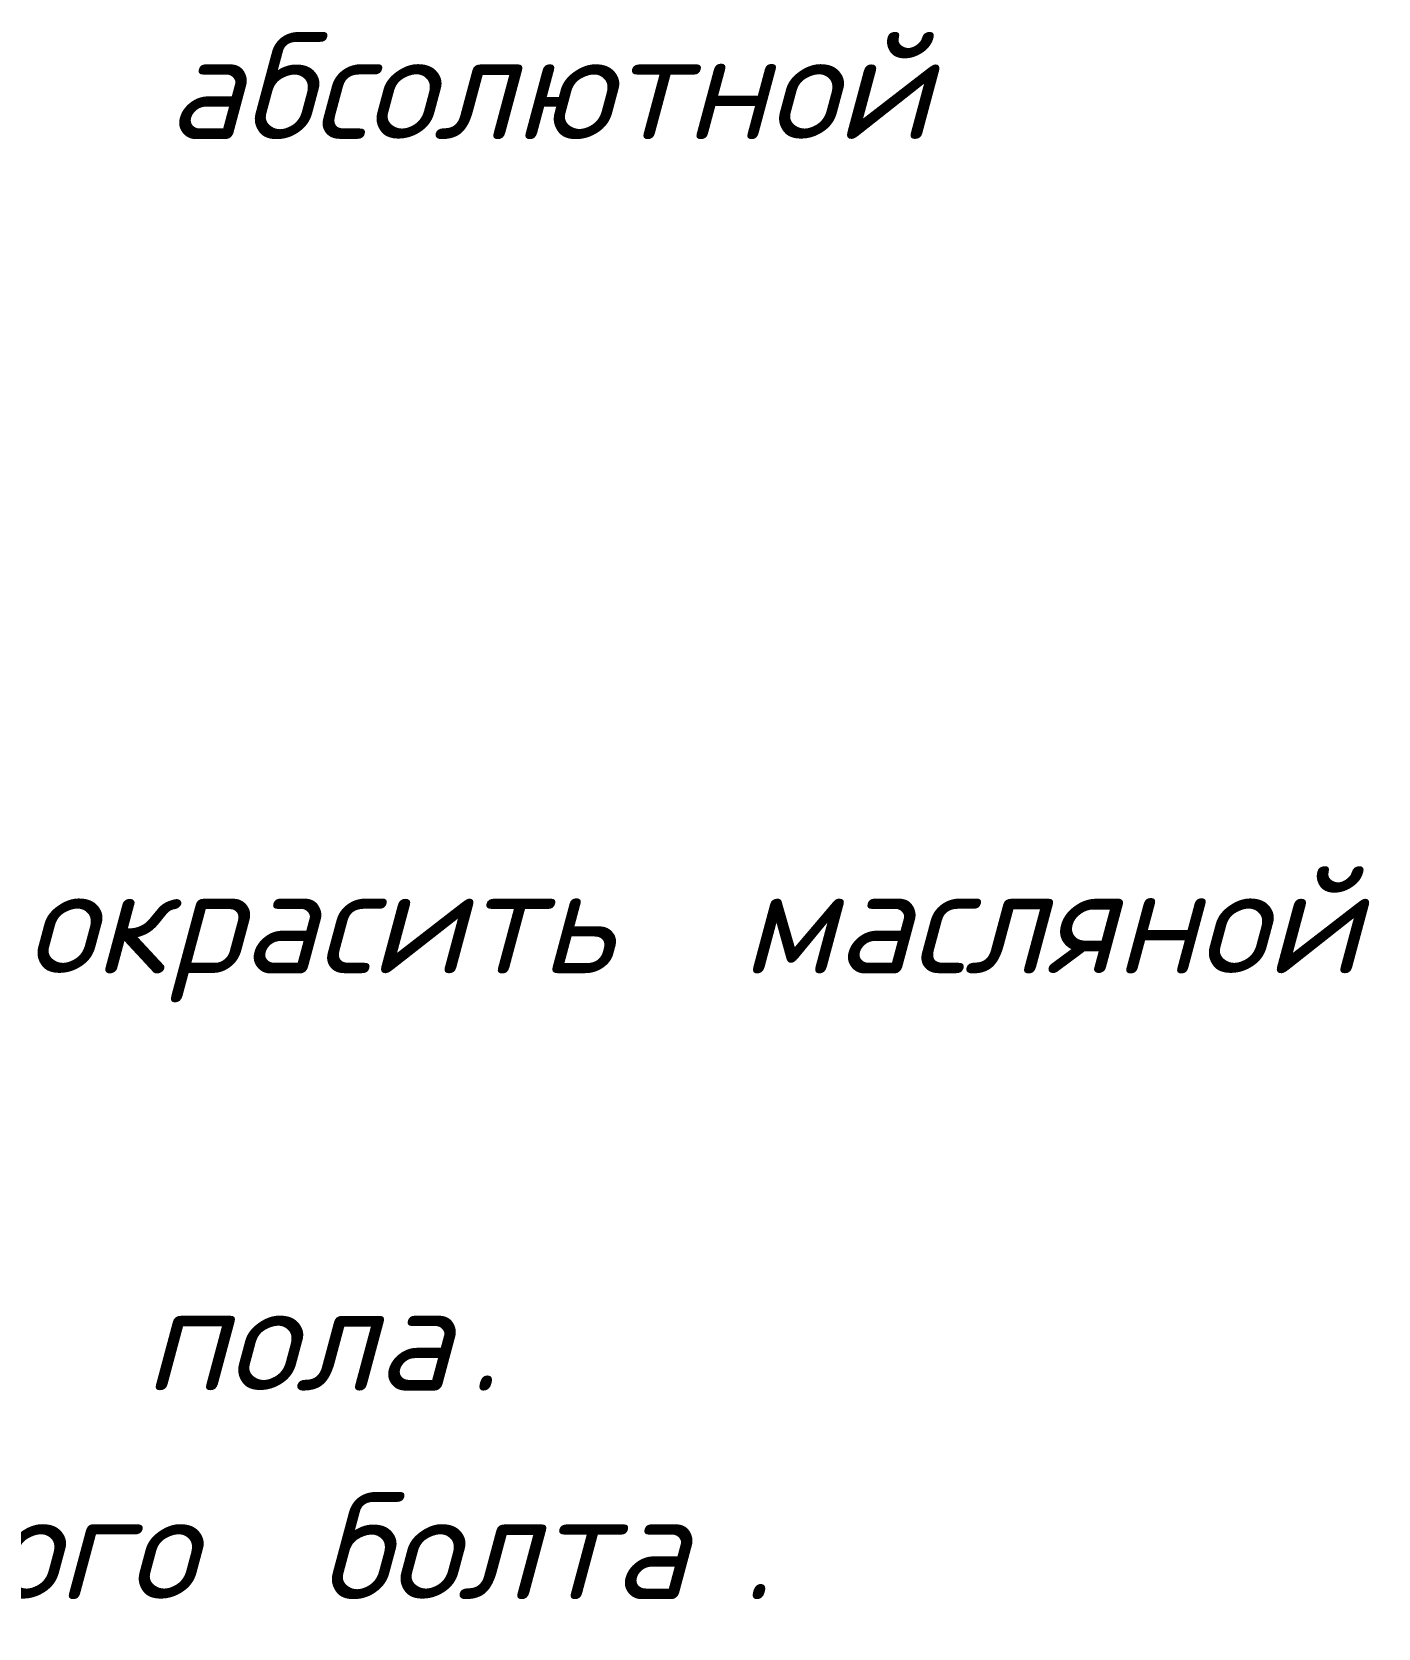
# Model space of a CAD drawing. Header units: millimetres. Extents: x 5003 to 30475, y -140 to 6930.
# Drawn here: x 22865 to 26025, y -140 to 3606 of the extents above; entities that cross this region are included whole.
import ezdxf

# ---------------------------------------------------------------- set-up
doc = ezdxf.new("R2010")
doc.units = ezdxf.units.MM
doc.layers.add('G-ANNO-TEXT', color=7, linetype='Continuous', lineweight=9)
doc.styles.add('ISOCPEUR_I_2', font='isocpeui.ttf', dxfattribs={"height": 250})

msp = doc.modelspace()

# ---------------------------------------------------------------- texts
at = {"layer": 'G-ANNO-TEXT', "char_height": 250, "attachment_point": 1, "style": 'ISOCPEUR_I_2'}
for s, insert, width in [('\\fISOCPEUR|b0|i1|c204|p34|; ', (23022.3, 3604.3), 192.405), ('абсолютной', (23181, 3604.3), 2332.911), ('\\fISOCPEUR|b0|i1|c204|p34|; ', (25105.9, 3604.3), 192.405), ('\\fISOCPEUR|b0|i1|c204|p34|; ', (24371.6, 1646.3), 192.405), ('масляной', (24530.4, 1646.3), 1811.814), ('\\fISOCPEUR|b0|i1|c204|p34|; ', (26025.3, 1646.3), 184.388), ('окрасить', (22850.3, 1646.3), 1843.881), ('\\fISOCPEUR|b0|i1|c204|p34|; ', (22969.3, 667.4), 192.405), ('пола', (23128.1, 667.4), 921.941), ('\\fISOCPEUR|b0|i1|c204|p34|;.', (23888.8, 667.4), 96.202), ('\\fISOCPEUR|b0|i1|c204|p34|; ', (23379.4, 177.9), 192.405), ('болта', (23538.2, 177.9), 1202.531), ('анкерного', (21692.7, 177.9), 2044.303), ('\\fISOCPEUR|b0|i1|c204|p34|;.', (24530.4, 177.9), 96.202)]:
    msp.add_mtext(s, dxfattribs=dict(at, insert=insert, width=width))

doc.saveas('drawing.dxf')
